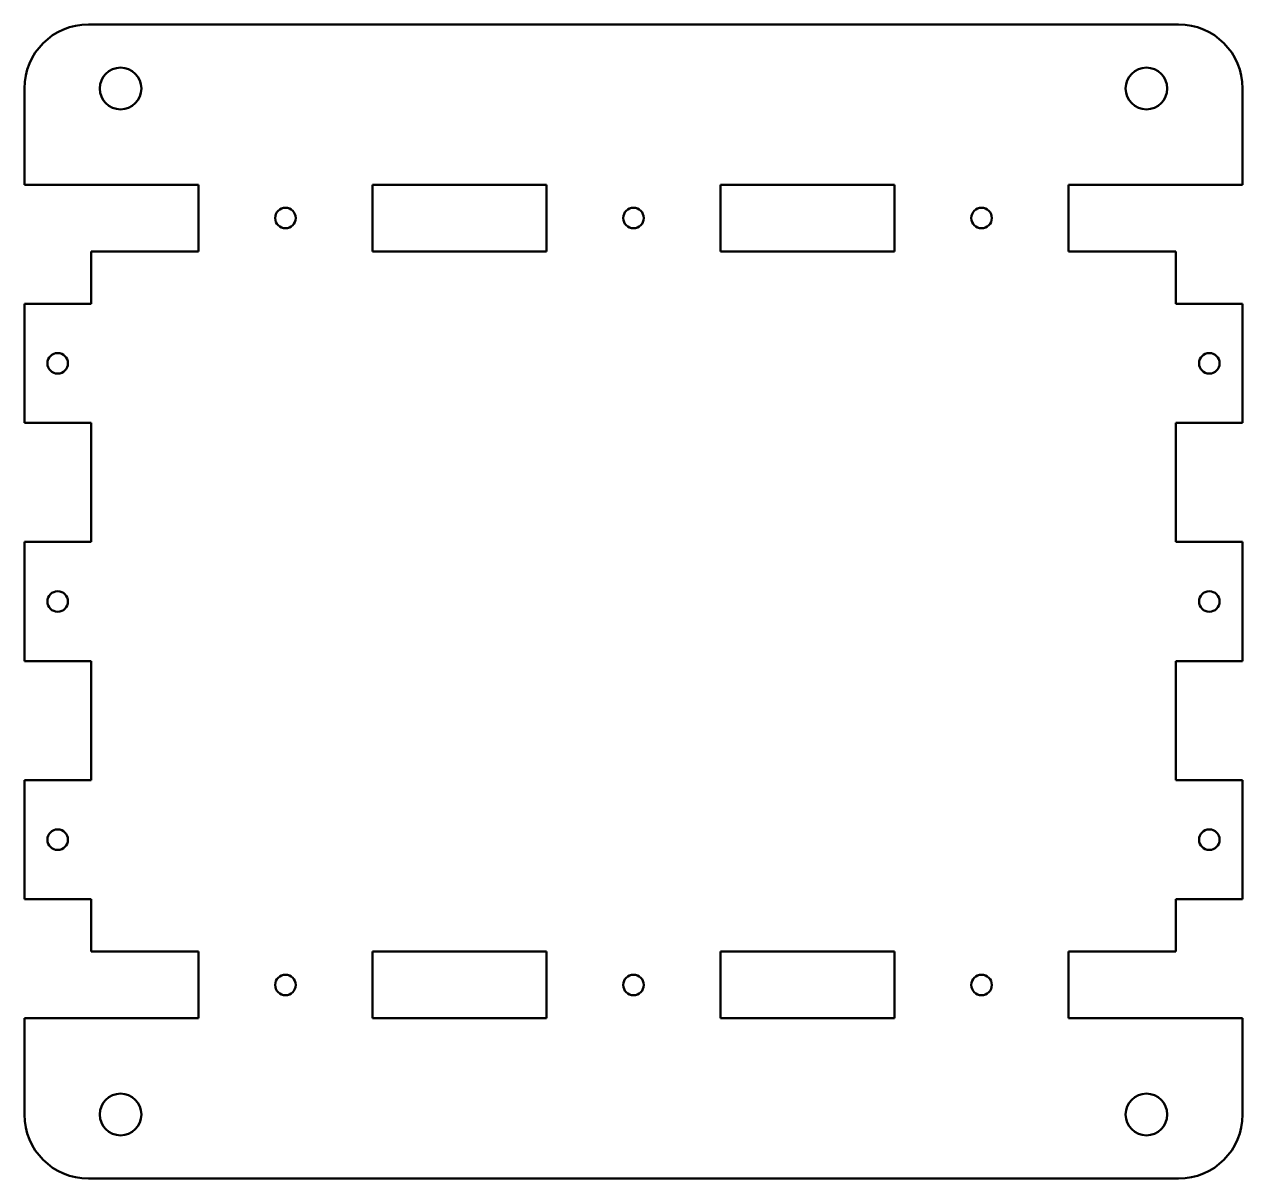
# Model space of a CAD drawing. Header units: millimetres. Extents: x 115 to 305, y 81 to 261.
import ezdxf

# ---------------------------------------------------------------- set-up
doc = ezdxf.new("R2010")
doc.units = ezdxf.units.MM
doc.header["$LTSCALE"] = 0.75
doc.layers.add('Visible', color=7, linetype='Continuous', lineweight=50)

msp = doc.modelspace()

# ---------------------------------------------------------------- linework, layer by layer
at = {"layer": 'Visible', "extrusion": (-1e-16, -1, 0)}
for p, q in [((295.262354, 261.341152), (125.262354, 261.341152)), ((115.262354, 251.341152), (115.262354, 236.341152)), ((305.262354, 236.341152), (305.262354, 251.341152)), ((115.262354, 236.341152), (142.405211, 236.341152)), ((142.405211, 236.341152), (142.405211, 225.941152)), ((169.548068, 236.341152), (196.690925, 236.341152)), ((169.548068, 225.941152), (169.548068, 236.341152)), ((196.690925, 236.341152), (196.690925, 225.941152)), ((223.833782, 236.341152), (250.976639, 236.341152)), ((223.833782, 225.941152), (223.833782, 236.341152)), ((250.976639, 236.341152), (250.976639, 225.941152)), ((278.119496, 236.341152), (305.262354, 236.341152)), ((278.119496, 225.941152), (278.119496, 236.341152)), ((125.662354, 225.941152), (125.662354, 217.769723)), ((142.405211, 225.941152), (125.662354, 225.941152)), ((196.690925, 225.941152), (169.548068, 225.941152)), ((250.976639, 225.941152), (223.833782, 225.941152)), ((294.862354, 225.941152), (278.119496, 225.941152)), ((294.862354, 217.769723), (294.862354, 225.941152)), ((115.262354, 217.769723), (115.262354, 199.198295)), ((125.662354, 217.769723), (115.262354, 217.769723)), ((305.262354, 217.769723), (294.862354, 217.769723)), ((305.262354, 199.198295), (305.262354, 217.769723)), ((115.262354, 199.198295), (125.662354, 199.198295)), ((125.662354, 199.198295), (125.662354, 180.626866)), ((294.862354, 199.198295), (305.262354, 199.198295)), ((294.862354, 180.626866), (294.862354, 199.198295)), ((115.262354, 180.626866), (115.262354, 162.055438)), ((125.662354, 180.626866), (115.262354, 180.626866)), ((305.262354, 180.626866), (294.862354, 180.626866)), ((305.262354, 162.055438), (305.262354, 180.626866)), ((115.262354, 162.055438), (125.662354, 162.055438)), ((125.662354, 162.055438), (125.662354, 143.484009)), ((294.862354, 162.055438), (305.262354, 162.055438)), ((294.862354, 143.484009), (294.862354, 162.055438)), ((115.262354, 143.484009), (115.262354, 124.91258)), ((125.662354, 143.484009), (115.262354, 143.484009)), ((305.262354, 143.484009), (294.862354, 143.484009)), ((305.262354, 124.91258), (305.262354, 143.484009)), ((115.262354, 124.91258), (125.662354, 124.91258)), ((125.662354, 124.91258), (125.662354, 116.741152)), ((294.862354, 124.91258), (305.262354, 124.91258)), ((294.862354, 116.741152), (294.862354, 124.91258)), ((125.662354, 116.741152), (142.405211, 116.741152)), ((142.405211, 116.741152), (142.405211, 106.341152)), ((169.548068, 116.741152), (196.690925, 116.741152)), ((169.548068, 106.341152), (169.548068, 116.741152)), ((196.690925, 116.741152), (196.690925, 106.341152)), ((223.833782, 116.741152), (250.976639, 116.741152)), ((223.833782, 106.341152), (223.833782, 116.741152)), ((250.976639, 116.741152), (250.976639, 106.341152)), ((278.119496, 116.741152), (294.862354, 116.741152)), ((278.119496, 106.341152), (278.119496, 116.741152)), ((115.262354, 106.341152), (115.262354, 91.341152)), ((142.405211, 106.341152), (115.262354, 106.341152)), ((196.690925, 106.341152), (169.548068, 106.341152)), ((250.976639, 106.341152), (223.833782, 106.341152)), ((305.262354, 106.341152), (278.119496, 106.341152)), ((305.262354, 91.341152), (305.262354, 106.341152)), ((125.262354, 81.341152), (295.262354, 81.341152))]:
    msp.add_line(p, q, dxfattribs=at)
at = {"layer": 'Visible', "extrusion": (0, 0, -1)}
for centre, radius in [((-130.262354, 251.341152), 3.25), ((-290.262354, 251.341152), 3.25), ((-155.976639, 231.141152), 1.6), ((-210.262354, 231.141152), 1.6), ((-264.548068, 231.141152), 1.6), ((-120.462354, 208.484009), 1.6), ((-300.062354, 208.484009), 1.6), ((-120.462354, 171.341152), 1.6), ((-300.062354, 171.341152), 1.6), ((-120.462354, 134.198295), 1.6), ((-300.062354, 134.198295), 1.6), ((-155.976639, 111.541152), 1.6), ((-210.262354, 111.541152), 1.6), ((-264.548068, 111.541152), 1.6), ((-130.262354, 91.341152), 3.25), ((-290.262354, 91.341152), 3.25)]:
    msp.add_circle(centre, radius, dxfattribs=at)
at = {"layer": 'Visible'}
for centre, start, end in [((125.262354, 251.341152), 90, 180), ((295.262354, 251.341152), 0, 90), ((125.262354, 91.341152), 180, 270), ((295.262354, 91.341152), 270, 0)]:
    msp.add_arc(centre, 10, start, end, dxfattribs=at)

doc.saveas('drawing.dxf')
